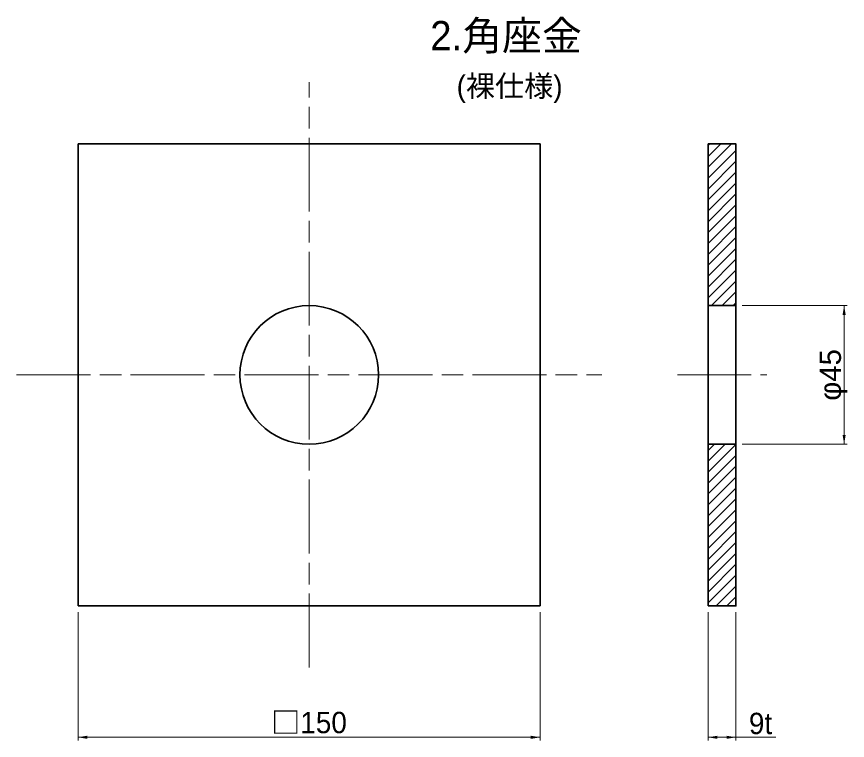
# Model space of a CAD drawing. Units: millimetres, scale not verified. Extents: x 12406 to 14086, y 374 to 1562.
# Drawn here: x 12996.7 to 13266.4, y 717.7 to 952.7 of the extents above; entities that cross this region are included whole.
import ezdxf
from ezdxf.enums import TextEntityAlignment as Align

# ---------------------------------------------------------------- set-up
doc = ezdxf.new("R2010")
doc.units = ezdxf.units.MM
doc.header["$LTSCALE"] = 2
doc.linetypes.add('CHAIN', pattern=[18.5, 12, -1.5, 3.5, -1.5])
for name, color, linetype, lineweight in [('1外形線', 7, 'Continuous', 35), ('2細い実線', 3, 'Continuous', 13), ('4中心線', 1, 'CHAIN', 15), ('6寸法線', 4, 'Continuous', 13), ('7 枠・タイトル', 7, 'Continuous', 13)]:
    doc.layers.add(name, color=color, linetype=linetype, lineweight=lineweight)
doc.styles.add('ＭＳ Ｐゴシック', font='')
doc.styles.get('ＭＳ Ｐゴシック').set_extended_font_data('MS PGothic')
pattern_1 = [(45, (12643.386, -73.525), (-1.76777, 1.76777), [])]

# ---------------------------------------------------------------- blocks, each defined once
blk = doc.blocks.new('filled_arrow')
at = {"color": 0, "linetype": 'Continuous', "lineweight": -2}
blk.add_solid([(7.5, 1.25), (0, 0), (7.5, -1.25)], dxfattribs=at)

msp = doc.modelspace()

# ---------------------------------------------------------------- hatches: boundary and pattern name
at = {"layer": '2細い実線', "lineweight": 20}
h = msp.add_hatch(dxfattribs=at)
h.set_pattern_fill('USER', color=256, style=0, pattern_type=2)
h.set_pattern_definition(pattern_1)
h.paths.add_polyline_path([(13230.184, 911.376), (13221.184, 911.376), (13221.184, 858.876), (13230.184, 858.876)])
h = msp.add_hatch(dxfattribs=at)
h.set_pattern_fill('USER', color=256, style=0, pattern_type=2)
h.set_pattern_definition(pattern_1)
h.paths.add_polyline_path([(13230.184, 813.876), (13221.184, 813.876), (13221.184, 761.376), (13230.184, 761.376)])

# ---------------------------------------------------------------- linework, layer by layer
at = {"layer": '1外形線'}
for p, q in [((13166.664, 911.376), (13016.664, 911.376)), ((13016.664, 911.376), (13016.664, 761.376)), ((13166.664, 761.376), (13166.664, 911.376)), ((13221.184, 858.876), (13230.184, 858.876)), ((13221.184, 813.876), (13230.184, 813.876)), ((13016.664, 761.376), (13166.664, 761.376))]:
    msp.add_line(p, q, dxfattribs=at)
msp.add_lwpolyline([(13221.184, 761.376), (13230.184, 761.376), (13230.184, 911.376), (13221.184, 911.376)], close=True, dxfattribs=at)
msp.add_circle((13091.664, 836.376), 22.5, dxfattribs=at)
at = {"layer": '4中心線'}
for p, q in [((13091.664, 741.376), (13091.664, 931.376)), ((12996.664, 836.376), (13186.664, 836.376)), ((13211.184, 836.376), (13240.184, 836.376))]:
    msp.add_line(p, q, dxfattribs=at)
at = {"layer": '6寸法線'}
for p, q in [((13232.184, 858.876), (13266.316, 858.876)), ((13265.316, 858.876), (13265.316, 813.876)), ((13232.184, 813.876), (13266.316, 813.876)), ((13016.593, 759.376), (13016.593, 717.742)), ((13166.593, 759.376), (13166.593, 717.742)), ((13221.184, 759.376), (13221.184, 717.742)), ((13230.184, 759.376), (13230.184, 717.742)), ((13016.593, 718.742), (13166.593, 718.742)), ((13221.184, 718.742), (13243.179, 718.742))]:
    msp.add_line(p, q, dxfattribs=at)

# ---------------------------------------------------------------- block references
at = {"layer": '6寸法線', "xscale": 0.4, "yscale": 0.4}
for p, rotation in [((13265.316, 858.876), 270), ((13265.316, 813.876), 90), ((13166.593, 718.742), 180), ((13230.184, 718.742), 180)]:
    msp.add_blockref('filled_arrow', p, dxfattribs=dict(at, rotation=rotation))
for p in [(13016.593, 718.742), (13221.184, 718.742)]:
    msp.add_blockref('filled_arrow', p, dxfattribs=at)

# ---------------------------------------------------------------- texts
at = {"layer": '6寸法線', "style": 'ＭＳ Ｐゴシック', "width": 1.05}
msp.add_text('φ45', height=6.928, rotation=90, dxfattribs=at).set_placement((13260.816, 836.376), align=Align.MIDDLE_CENTER)
at = {"layer": '6寸法線', "style": 'ＭＳ Ｐゴシック'}
for s, p in [('□150', (13091.593, 723.541)), ('9t', (13238.181, 723.242))]:
    msp.add_text(s, height=6.928, dxfattribs=at).set_placement(p, align=Align.MIDDLE_CENTER)
at = {"layer": '7 枠・タイトル', "style": 'ＭＳ Ｐゴシック'}
msp.add_text('2.角座金', height=9.501, dxfattribs=at).set_placement((13180.19, 946.505), align=Align.MIDDLE_RIGHT)
msp.add_text('(裸仕様)', height=6.928, dxfattribs=at).set_placement((13156.709, 930.157), align=Align.MIDDLE_CENTER)

doc.saveas('drawing.dxf')
